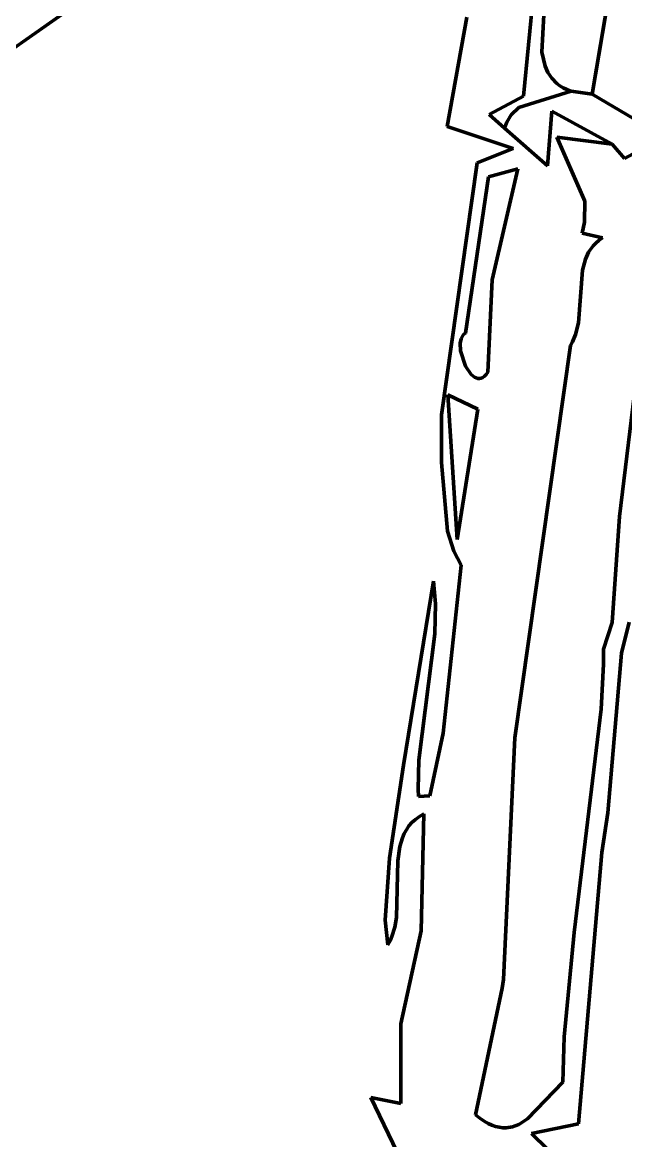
# Model space of a CAD drawing. Header units: millimetres. Extents: x 0 to 8.5, y 0 to 13.2.
# Drawn here: x 1.895 to 2.39, y 7.879 to 8.796 of the extents above; entities that cross this region are included whole.
import ezdxf

# ---------------------------------------------------------------- set-up
doc = ezdxf.new("R2010")
doc.units = ezdxf.units.MM
for name, color, linetype, lineweight in [('color#060606ff', 7, 'CONTINUOUS', 100), ('color#5c5c5cff', 7, 'CONTINUOUS', 100), ('color#ffffffff', 7, 'CONTINUOUS', 100)]:
    doc.layers.add(name, color=color, linetype=linetype, lineweight=lineweight)

msp = doc.modelspace()

# ---------------------------------------------------------------- linework, layer by layer
at = {"layer": 'color#060606ff'}
for p, q in [((2.32225, 8.90244), (2.30609, 8.73531)), ((2.38773, 8.88624), (2.36263, 8.73708)), ((2.32123, 8.77144), (2.32359, 8.8178)), ((2.24354, 8.71042), (2.25975, 8.8001)), ((2.32382, 8.75995), (2.32123, 8.77144)), ((2.32618, 8.75476), (2.32382, 8.75995)), ((2.32938, 8.75004), (2.32618, 8.75476)), ((2.33354, 8.74587), (2.32938, 8.75004)), ((2.33601, 8.74402), (2.33354, 8.74587)), ((2.33876, 8.74233), (2.33601, 8.74402)), ((2.3418, 8.74082), (2.33876, 8.74233)), ((2.30609, 8.73531), (2.27789, 8.72038)), ((2.34514, 8.7395), (2.3418, 8.74082)), ((2.36263, 8.73708), (2.34514, 8.7395)), ((2.27789, 8.72038), (2.29057, 8.70917)), ((2.32574, 8.67826), (2.32945, 8.72312)), ((2.32945, 8.72312), (2.37879, 8.69598)), ((2.29758, 8.69255), (2.24354, 8.71042)), ((2.29057, 8.70917), (2.32574, 8.67826)), ((2.37879, 8.69598), (2.33349, 8.70173)), ((2.33349, 8.70173), (2.35635, 8.64926)), ((2.26826, 8.68085), (2.29758, 8.69255)), ((2.23895, 8.47389), (2.26826, 8.68085)), ((2.27751, 8.66917), (2.2585, 8.54096)), ((2.30156, 8.67567), (2.27751, 8.66917)), ((2.28039, 8.58475), (2.30156, 8.67567)), ((2.38494, 8.39073), (2.41819, 8.66565)), ((2.35635, 8.64926), (2.35629, 8.63199)), ((2.35629, 8.63199), (2.35429, 8.62297)), ((2.35429, 8.62297), (2.37106, 8.61931)), ((2.36551, 8.61493), (2.36324, 8.61254)), ((2.36811, 8.61719), (2.36551, 8.61493)), ((2.37106, 8.61931), (2.36811, 8.61719)), ((2.35956, 8.60738), (2.3569, 8.60178)), ((2.36324, 8.61254), (2.35956, 8.60738)), ((2.3569, 8.60178), (2.35445, 8.59272)), ((2.35445, 8.59272), (2.35128, 8.54945)), ((2.27695, 8.50902), (2.28039, 8.58475)), ((2.35128, 8.54945), (2.3489, 8.53984)), ((2.2585, 8.54096), (2.2573, 8.54013)), ((2.25494, 8.53622), (2.25431, 8.5327)), ((2.25431, 8.5327), (2.25458, 8.52657)), ((2.25632, 8.53904), (2.25494, 8.53622)), ((2.2573, 8.54013), (2.25632, 8.53904)), ((2.34631, 8.53377), (2.34465, 8.53086)), ((2.3489, 8.53984), (2.34631, 8.53377)), ((2.25458, 8.52657), (2.25866, 8.51381)), ((2.34465, 8.53086), (2.29907, 8.20898)), ((2.25866, 8.51381), (2.26322, 8.50715)), ((2.26322, 8.50715), (2.26585, 8.50499)), ((2.26585, 8.50499), (2.2686, 8.5039)), ((2.2686, 8.5039), (2.27001, 8.50381)), ((2.27001, 8.50381), (2.27142, 8.50406)), ((2.27142, 8.50406), (2.27283, 8.50468)), ((2.27283, 8.50468), (2.27423, 8.5057)), ((2.27423, 8.5057), (2.2756, 8.50714)), ((2.2756, 8.50714), (2.27695, 8.50902)), ((2.24413, 8.49052), (2.25172, 8.37173)), ((2.26873, 8.47857), (2.24413, 8.49052)), ((2.25172, 8.37173), (2.26873, 8.47857)), ((2.23895, 8.43491), (2.23895, 8.47389)), ((2.24379, 8.37853), (2.23895, 8.43491)), ((2.37888, 8.30362), (2.38494, 8.39073)), ((2.24911, 8.36225), (2.24379, 8.37853)), ((2.25492, 8.35063), (2.24911, 8.36225)), ((2.24025, 8.21279), (2.25492, 8.35063)), ((2.20766, 8.1865), (2.23221, 8.33744)), ((2.23221, 8.33744), (2.23388, 8.31898)), ((2.23388, 8.31898), (2.23347, 8.29438)), ((2.3719, 8.28192), (2.37888, 8.30362)), ((2.39273, 8.30398), (2.38656, 8.27859)), ((2.23347, 8.29438), (2.22017, 8.1908)), ((2.37168, 8.26959), (2.3719, 8.28192)), ((2.38656, 8.27859), (2.37523, 8.14751)), ((2.36987, 8.23268), (2.37168, 8.26959)), ((2.34766, 8.04937), (2.36987, 8.23268)), ((2.22944, 8.1616), (2.24025, 8.21279)), ((2.29907, 8.20898), (2.28982, 8.01076)), ((2.19629, 8.11031), (2.20766, 8.1865)), ((2.22017, 8.1908), (2.21977, 8.16686)), ((2.21977, 8.16686), (2.22011, 8.16092)), ((2.22011, 8.16092), (2.22944, 8.1616)), ((2.2245, 8.14671), (2.22079, 8.14457)), ((2.22218, 8.05085), (2.2245, 8.14671)), ((2.37523, 8.14751), (2.37055, 8.11494)), ((2.21221, 8.13675), (2.21011, 8.13372)), ((2.21467, 8.13957), (2.21221, 8.13675)), ((2.21752, 8.14219), (2.21467, 8.13957)), ((2.22079, 8.14457), (2.21752, 8.14219)), ((2.20835, 8.13051), (2.20688, 8.12712)), ((2.21011, 8.13372), (2.20835, 8.13051)), ((2.20476, 8.1199), (2.20315, 8.10815)), ((2.20688, 8.12712), (2.20476, 8.1199)), ((2.19261, 8.05944), (2.19629, 8.11031)), ((2.37055, 8.11494), (2.35127, 7.8924)), ((2.20315, 8.10815), (2.20191, 8.06171)), ((2.19479, 8.03912), (2.19261, 8.05944)), ((2.20191, 8.06171), (2.20053, 8.05371)), ((2.19823, 8.04614), (2.19667, 8.04255)), ((2.20053, 8.05371), (2.19823, 8.04614)), ((2.20558, 7.97442), (2.22218, 8.05085)), ((2.33949, 7.96365), (2.34766, 8.04937)), ((2.19667, 8.04255), (2.19479, 8.03912)), ((2.28982, 8.01076), (2.28879, 8.00372)), ((2.28879, 8.00372), (2.2669, 7.89971)), ((2.2056, 7.90912), (2.20558, 7.97442)), ((2.33831, 7.9267), (2.33949, 7.96365)), ((2.30931, 7.89641), (2.33831, 7.9267)), ((2.2025, 7.86908), (2.18083, 7.91409)), ((2.18083, 7.91409), (2.2056, 7.90912)), ((2.2669, 7.89971), (2.2704, 7.89695)), ((2.2704, 7.89695), (2.27379, 7.89464)), ((2.27379, 7.89464), (2.27706, 7.89277)), ((2.27706, 7.89277), (2.28023, 7.89131)), ((2.28023, 7.89131), (2.28329, 7.89024)), ((2.28329, 7.89024), (2.28626, 7.88955)), ((2.28626, 7.88955), (2.28913, 7.8892)), ((2.28913, 7.8892), (2.29191, 7.88918)), ((2.29191, 7.88918), (2.29723, 7.89003)), ((2.29723, 7.89003), (2.30225, 7.89194)), ((2.30225, 7.89194), (2.30931, 7.89641)), ((2.35127, 7.8924), (2.31279, 7.88441)), ((2.31279, 7.88441), (2.33878, 7.85893))]:
    msp.add_line(p, q, dxfattribs=at)
at = {"layer": 'color#5c5c5cff'}
for p, q in [((2.18371, 8.9826), (1.86548, 8.75913)), ((2.30244, 8.7261), (2.34514, 8.7395)), ((2.34514, 8.7395), (2.36263, 8.73708)), ((2.36263, 8.73708), (2.39723, 8.71644)), ((2.29608, 8.72007), (2.30244, 8.7261)), ((2.2924, 8.71404), (2.29608, 8.72007)), ((2.32945, 8.72312), (2.32574, 8.67826)), ((2.37879, 8.69598), (2.32945, 8.72312)), ((2.29057, 8.70917), (2.2924, 8.71404)), ((2.32574, 8.67826), (2.29057, 8.70917)), ((2.41477, 8.69815), (2.38914, 8.68417)), ((2.38914, 8.68417), (2.37879, 8.69598))]:
    msp.add_line(p, q, dxfattribs=at)
at = {"layer": 'color#ffffffff'}
for p, q in [((1.86548, 8.75913), (2.18371, 8.9826)), ((2.30609, 8.73531), (2.32225, 8.90244)), ((2.36263, 8.73708), (2.38773, 8.88624)), ((2.32359, 8.8178), (2.32123, 8.77144)), ((2.25975, 8.8001), (2.24354, 8.71042)), ((2.32123, 8.77144), (2.32382, 8.75995)), ((2.32382, 8.75995), (2.32618, 8.75476)), ((2.32618, 8.75476), (2.32938, 8.75004)), ((2.32938, 8.75004), (2.33354, 8.74587)), ((2.33354, 8.74587), (2.33601, 8.74402)), ((2.33601, 8.74402), (2.33876, 8.74233)), ((2.33876, 8.74233), (2.3418, 8.74082)), ((2.27789, 8.72038), (2.30609, 8.73531)), ((2.34514, 8.7395), (2.30244, 8.7261)), ((2.3418, 8.74082), (2.34514, 8.7395)), ((2.39723, 8.71644), (2.36263, 8.73708)), ((2.30244, 8.7261), (2.29608, 8.72007)), ((2.29057, 8.70917), (2.27789, 8.72038)), ((2.29608, 8.72007), (2.2924, 8.71404)), ((2.24354, 8.71042), (2.29758, 8.69255)), ((2.2924, 8.71404), (2.29057, 8.70917)), ((2.35635, 8.64926), (2.33349, 8.70173)), ((2.33349, 8.70173), (2.37879, 8.69598)), ((2.38914, 8.68417), (2.41477, 8.69815)), ((2.29758, 8.69255), (2.26826, 8.68085)), ((2.37879, 8.69598), (2.38914, 8.68417)), ((2.26826, 8.68085), (2.23895, 8.47389)), ((2.2585, 8.54096), (2.27751, 8.66917)), ((2.27751, 8.66917), (2.30156, 8.67567)), ((2.30156, 8.67567), (2.28039, 8.58475)), ((2.41819, 8.66565), (2.38494, 8.39073)), ((2.35629, 8.63199), (2.35635, 8.64926)), ((2.35429, 8.62297), (2.35629, 8.63199)), ((2.37106, 8.61931), (2.35429, 8.62297)), ((2.36324, 8.61254), (2.36551, 8.61493)), ((2.36551, 8.61493), (2.36811, 8.61719)), ((2.36811, 8.61719), (2.37106, 8.61931)), ((2.3569, 8.60178), (2.35956, 8.60738)), ((2.35956, 8.60738), (2.36324, 8.61254)), ((2.35445, 8.59272), (2.3569, 8.60178)), ((2.35128, 8.54945), (2.35445, 8.59272)), ((2.28039, 8.58475), (2.27695, 8.50902)), ((2.3489, 8.53984), (2.35128, 8.54945)), ((2.2573, 8.54013), (2.2585, 8.54096)), ((2.25431, 8.5327), (2.25494, 8.53622)), ((2.25458, 8.52657), (2.25431, 8.5327)), ((2.25494, 8.53622), (2.25632, 8.53904)), ((2.25632, 8.53904), (2.2573, 8.54013)), ((2.34465, 8.53086), (2.34631, 8.53377)), ((2.34631, 8.53377), (2.3489, 8.53984)), ((2.25866, 8.51381), (2.25458, 8.52657)), ((2.29907, 8.20898), (2.34465, 8.53086)), ((2.26322, 8.50715), (2.25866, 8.51381)), ((2.26585, 8.50499), (2.26322, 8.50715)), ((2.2686, 8.5039), (2.26585, 8.50499)), ((2.27001, 8.50381), (2.2686, 8.5039)), ((2.27142, 8.50406), (2.27001, 8.50381)), ((2.27283, 8.50468), (2.27142, 8.50406)), ((2.27423, 8.5057), (2.27283, 8.50468)), ((2.2756, 8.50714), (2.27423, 8.5057)), ((2.27695, 8.50902), (2.2756, 8.50714)), ((2.24413, 8.49052), (2.26873, 8.47857)), ((2.25172, 8.37173), (2.24413, 8.49052)), ((2.26873, 8.47857), (2.25172, 8.37173)), ((2.23895, 8.47389), (2.23895, 8.43491)), ((2.23895, 8.43491), (2.24379, 8.37853)), ((2.38494, 8.39073), (2.37888, 8.30362)), ((2.24379, 8.37853), (2.24911, 8.36225)), ((2.24911, 8.36225), (2.25492, 8.35063)), ((2.25492, 8.35063), (2.24025, 8.21279)), ((2.23221, 8.33744), (2.20766, 8.1865)), ((2.23388, 8.31898), (2.23221, 8.33744)), ((2.23347, 8.29438), (2.23388, 8.31898)), ((2.37888, 8.30362), (2.3719, 8.28192)), ((2.38656, 8.27859), (2.39273, 8.30398)), ((2.22017, 8.1908), (2.23347, 8.29438)), ((2.3719, 8.28192), (2.37168, 8.26959)), ((2.37523, 8.14751), (2.38656, 8.27859)), ((2.37168, 8.26959), (2.36987, 8.23268)), ((2.36987, 8.23268), (2.34766, 8.04937)), ((2.24025, 8.21279), (2.22944, 8.1616)), ((2.28982, 8.01076), (2.29907, 8.20898)), ((2.20766, 8.1865), (2.19629, 8.11031)), ((2.21977, 8.16686), (2.22017, 8.1908)), ((2.22011, 8.16092), (2.21977, 8.16686)), ((2.22944, 8.1616), (2.22011, 8.16092)), ((2.22079, 8.14457), (2.2245, 8.14671)), ((2.2245, 8.14671), (2.22218, 8.05085)), ((2.37055, 8.11494), (2.37523, 8.14751)), ((2.21011, 8.13372), (2.21221, 8.13675)), ((2.21221, 8.13675), (2.21467, 8.13957)), ((2.21467, 8.13957), (2.21752, 8.14219)), ((2.21752, 8.14219), (2.22079, 8.14457)), ((2.20688, 8.12712), (2.20835, 8.13051)), ((2.20835, 8.13051), (2.21011, 8.13372)), ((2.20315, 8.10815), (2.20476, 8.1199)), ((2.20476, 8.1199), (2.20688, 8.12712)), ((2.19629, 8.11031), (2.19261, 8.05944)), ((2.35127, 7.8924), (2.37055, 8.11494)), ((2.20191, 8.06171), (2.20315, 8.10815)), ((2.19261, 8.05944), (2.19479, 8.03912)), ((2.20053, 8.05371), (2.20191, 8.06171)), ((2.19667, 8.04255), (2.19823, 8.04614)), ((2.19823, 8.04614), (2.20053, 8.05371)), ((2.22218, 8.05085), (2.20558, 7.97442)), ((2.34766, 8.04937), (2.33949, 7.96365)), ((2.19479, 8.03912), (2.19667, 8.04255)), ((2.28879, 8.00372), (2.28982, 8.01076)), ((2.2669, 7.89971), (2.28879, 8.00372)), ((2.20558, 7.97442), (2.2056, 7.90912)), ((2.33949, 7.96365), (2.33831, 7.9267)), ((2.33831, 7.9267), (2.30931, 7.89641)), ((2.2056, 7.90912), (2.18083, 7.91409)), ((2.18083, 7.91409), (2.2025, 7.86908)), ((2.2704, 7.89695), (2.2669, 7.89971)), ((2.27379, 7.89464), (2.2704, 7.89695)), ((2.27706, 7.89277), (2.27379, 7.89464)), ((2.28023, 7.89131), (2.27706, 7.89277)), ((2.28329, 7.89024), (2.28023, 7.89131)), ((2.28626, 7.88955), (2.28329, 7.89024)), ((2.28913, 7.8892), (2.28626, 7.88955)), ((2.29191, 7.88918), (2.28913, 7.8892)), ((2.29723, 7.89003), (2.29191, 7.88918)), ((2.30225, 7.89194), (2.29723, 7.89003)), ((2.30931, 7.89641), (2.30225, 7.89194)), ((2.31279, 7.88441), (2.35127, 7.8924)), ((2.33878, 7.85893), (2.31279, 7.88441))]:
    msp.add_line(p, q, dxfattribs=at)

doc.saveas('drawing.dxf')
